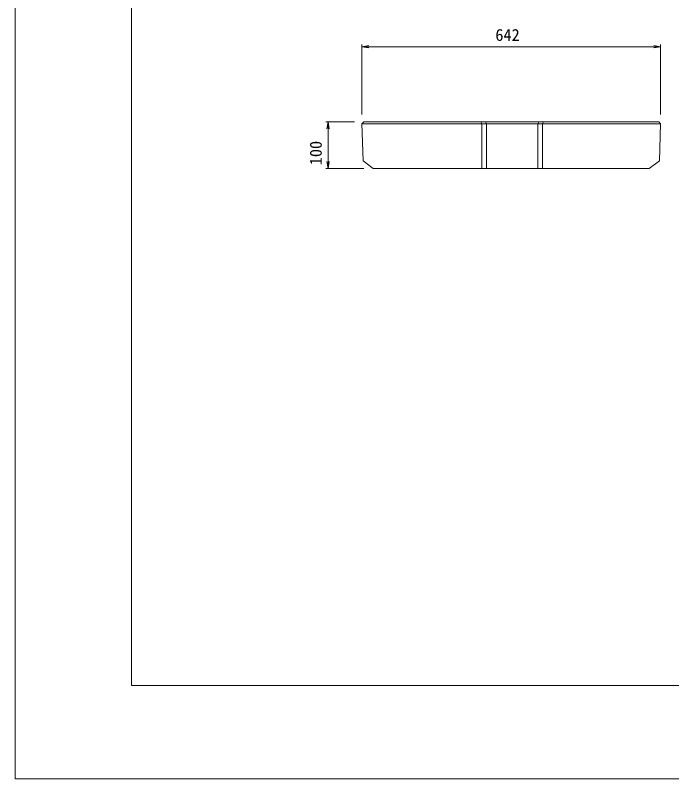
# Model space of a CAD drawing. Units: millimetres, scale not verified. Extents: x 0 to 84100, y 0 to 59400.
# Drawn here: x 0 to 14101, y 0 to 16406 of the extents above; entities that cross this region are included whole.
import ezdxf
from ezdxf.enums import TextEntityAlignment as Align

# ---------------------------------------------------------------- set-up
doc = ezdxf.new("R2010")
doc.units = ezdxf.units.MM
doc.header["$LTSCALE"] = 100
for name, color, linetype, lineweight in [('0_2', 7, 'Continuous', 9), ('D-STR', 7, 'Continuous', 18), ('D-STR-DIM', 7, 'Continuous', 18), ('D-STR-DIM（寸法）', 7, 'Continuous', 18), ('D-STR-STR1', 7, 'Continuous', 18), ('D-TTL(外枠）', 1, 'Continuous', 18), ('DEFPOINTS_7', 1, 'Continuous', 18)]:
    doc.layers.add(name, color=color, linetype=linetype, lineweight=lineweight)
doc.styles.add('ＭＳ ゴシック', font='')
doc.styles.get('ＭＳ ゴシック').set_extended_font_data('MS Gothic')

msp = doc.modelspace()

# ---------------------------------------------------------------- linework, layer by layer
at = {"layer": '0_2'}
for p, q in [((7444.3, 15729.1), (7594.3, 15754.1)), ((13713.1, 15754.1), (13863.1, 15729.1)), ((7594.3, 15704.1), (7444.3, 15729.1)), ((13863.1, 15729.1), (13713.1, 15704.1)), ((6695.7, 13966.6), (6720.7, 14116.6)), ((6720.7, 14116.6), (6745.7, 13966.6)), ((6720.7, 13112.8), (6695.7, 13262.8)), ((6745.7, 13262.8), (6720.7, 13112.8))]:
    msp.add_line(p, q, dxfattribs=at)
at = {"layer": '0_2', "lineweight": 18}
for p, q in [((7444.3, 15729.1), (7464.3, 15729.1)), ((13863.1, 15729.1), (13843.1, 15729.1)), ((6720.7, 14116.6), (6720.7, 14096.6)), ((6720.7, 13112.8), (6720.7, 13132.8))]:
    msp.add_line(p, q, dxfattribs=at)
at = {"layer": 'D-STR'}
for p, q in [((7444.3, 14076.6), (7484.3, 14116.6)), ((7484.3, 14116.6), (13823.1, 14116.6)), ((13863.1, 14076.6), (13823.1, 14116.6)), ((7444.3, 14076.6), (7471.2, 13281.1)), ((13863.1, 14076.6), (13836.2, 13281.1)), ((7471.2, 13281.1), (7690.2, 13112.8)), ((13836.2, 13281.1), (13617.2, 13112.8)), ((7690.2, 13112.8), (13617.2, 13112.8))]:
    msp.add_line(p, q, dxfattribs=at)
at = {"layer": 'D-STR-DIM'}
for p, q in [((7284.3, 14116.6), (6670.7, 14116.6)), ((6720.7, 14096.6), (6720.7, 13132.8)), ((7490.2, 13112.8), (6670.7, 13112.8))]:
    msp.add_line(p, q, dxfattribs=at)
at = {"layer": 'D-STR-DIM（寸法）'}
for p, q in [((7444.3, 14276.6), (7444.3, 15779.1)), ((13863.1, 14276.6), (13863.1, 15779.1)), ((13843.1, 15729.1), (7464.3, 15729.1))]:
    msp.add_line(p, q, dxfattribs=at)
at = {"layer": 'D-STR-STR1'}
for p, q in [((10000.6, 14116.6), (10024.7, 14076.6)), ((10100.6, 14116.6), (10124.7, 14076.6)), ((11248.9, 14116.6), (11224.7, 14076.6)), ((11348.9, 14116.6), (11324.7, 14076.6)), ((7444.3, 14076.6), (13863.1, 14076.6)), ((10024.7, 13112.8), (10024.7, 14076.6)), ((10124.7, 13112.8), (10124.7, 14076.6)), ((11224.7, 13112.8), (11224.7, 14076.6)), ((11324.7, 13112.8), (11324.7, 14076.6))]:
    msp.add_line(p, q, dxfattribs=at)
at = {"layer": 'D-TTL(外枠）'}
for p, q in [((2500, 2000), (2500, 57400)), ((82000, 2000), (2500, 2000))]:
    msp.add_line(p, q, dxfattribs=at)
at = {"layer": 'DEFPOINTS_7'}
for q in [(0, 59400), (84000, 0)]:
    msp.add_line((0, 0), q, dxfattribs=at)

# ---------------------------------------------------------------- texts
at = {"layer": 'D-STR-DIM', "style": 'ＭＳ ゴシック'}
msp.add_text('100', height=256.6, rotation=90, dxfattribs=at).set_placement((6660, 13183.3), align=Align.BOTTOM_LEFT)
at = {"layer": 'D-STR-DIM（寸法）', "style": 'ＭＳ ゴシック'}
msp.add_text('642', height=256.6, dxfattribs=at).set_placement((10312.6, 15779.1), align=Align.BOTTOM_LEFT)

doc.saveas('drawing.dxf')
